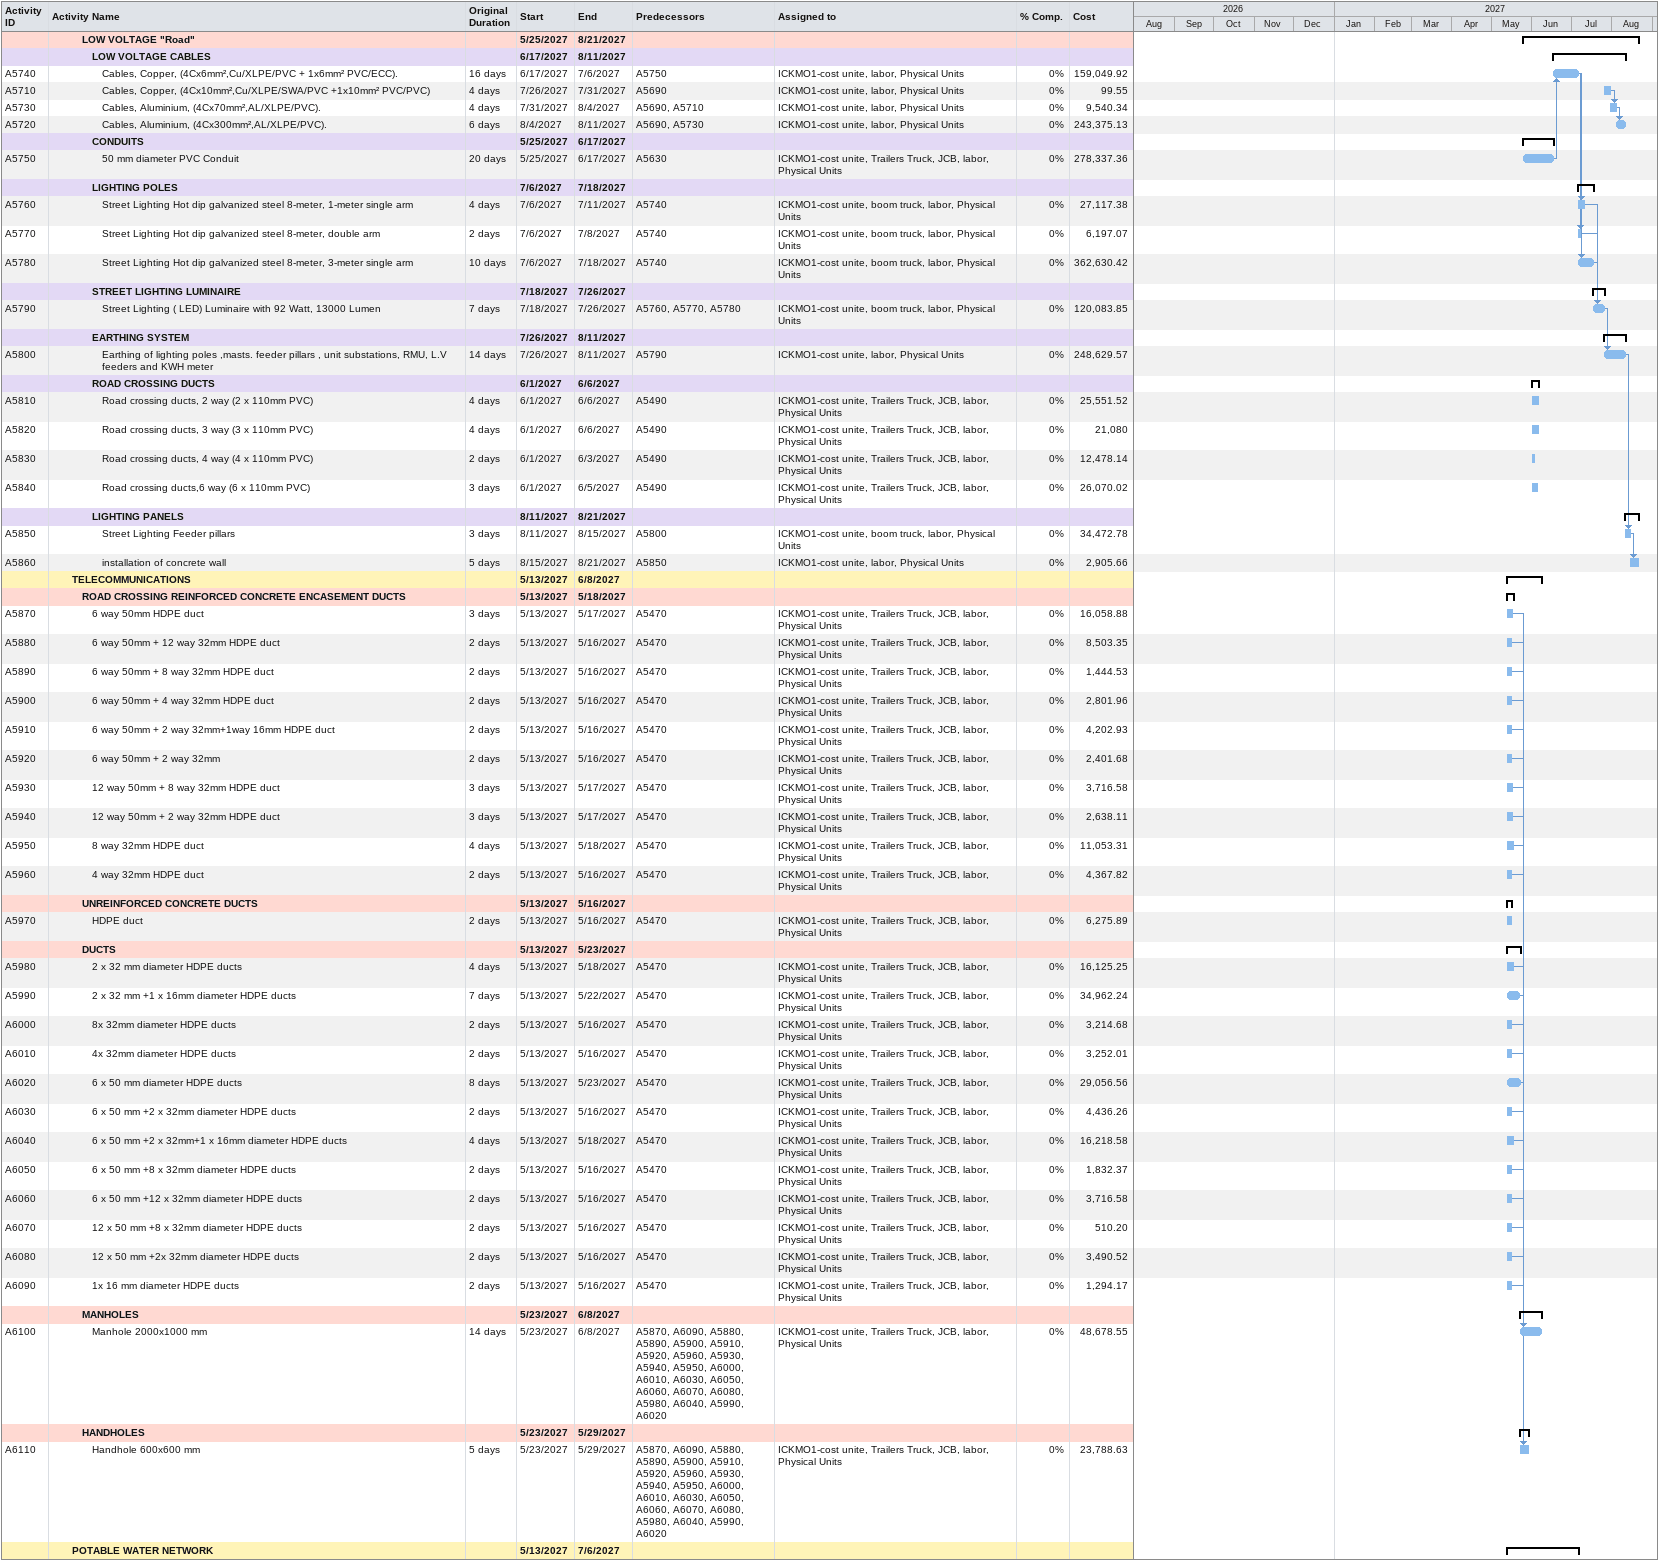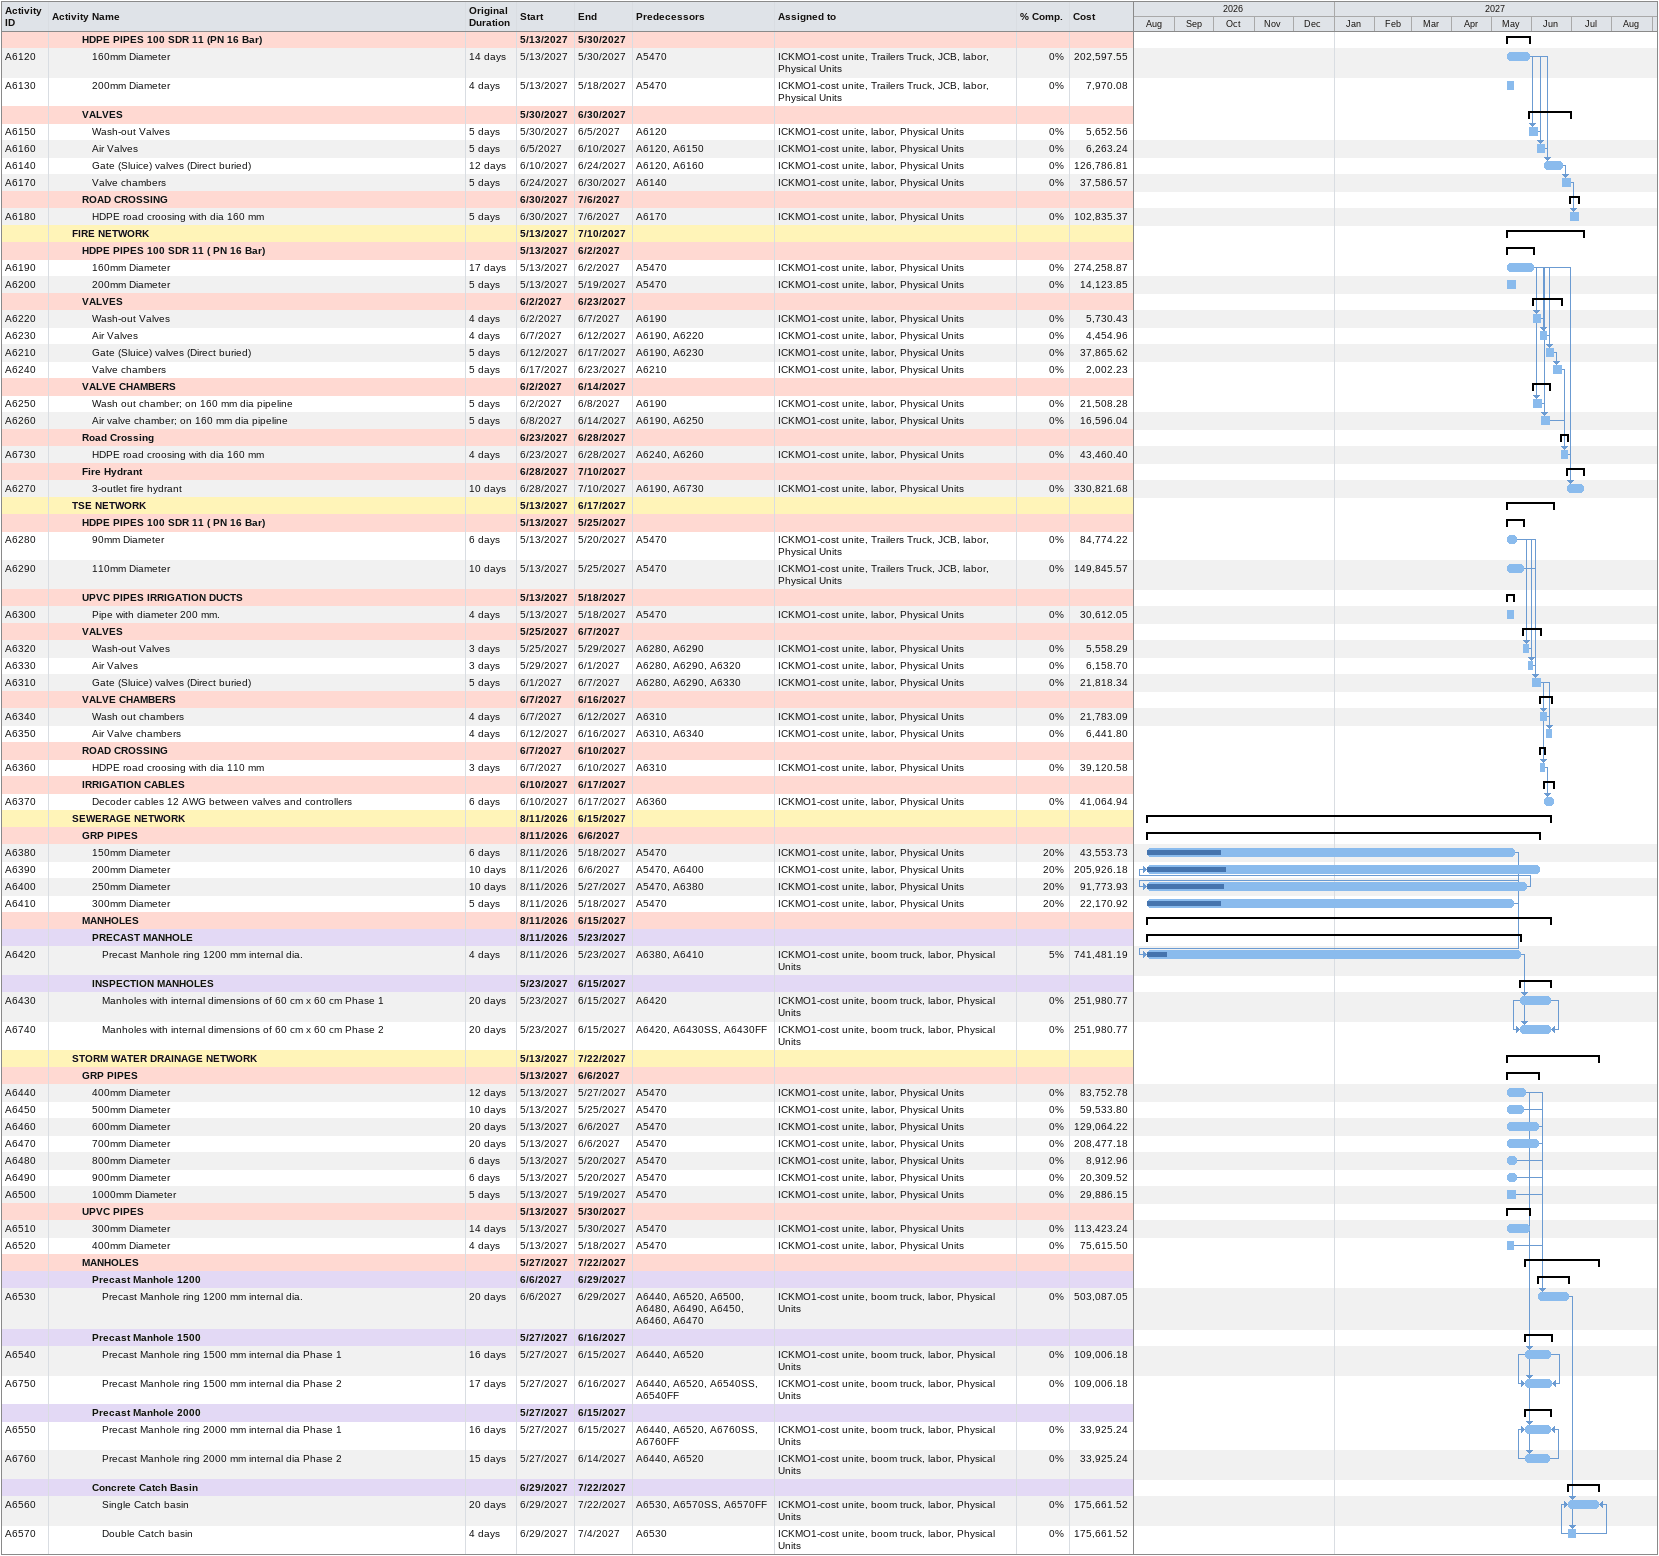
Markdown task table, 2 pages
| ID | Level | Task | Original duration | Start | Finish | Predecessors | Resources | % complete | Cost |
|---|---|---|---|---|---|---|---|---|---|
|  | 4 | **LOW VOLTAGE "Road"** |  | 2027-05-25 | 2027-08-21 |  |  |  |  |
|  | 5 | **LOW VOLTAGE CABLES** |  | 2027-06-17 | 2027-08-11 |  |  |  |  |
| A5740 | 6 | Cables, Copper, (4Cx6mm²,Cu/XLPE/PVC + 1x6mm² PVC/ECC). | 16d | 2027-06-17 | 2027-07-06 | A5750 | ICKMO1-cost unite, labor, Physical Units | 0 | 159049.92 |
| A5710 | 6 | Cables, Copper, (4Cx10mm²,Cu/XLPE/SWA/PVC +1x10mm² PVC/PVC) | 4d | 2027-07-26 | 2027-07-31 | A5690 | ICKMO1-cost unite, labor, Physical Units | 0 | 99.55 |
| A5730 | 6 | Cables, Aluminium, (4Cx70mm²,AL/XLPE/PVC). | 4d | 2027-07-31 | 2027-08-04 | A5690, A5710 | ICKMO1-cost unite, labor, Physical Units | 0 | 9540.34 |
| A5720 | 6 | Cables, Aluminium, (4Cx300mm²,AL/XLPE/PVC). | 6d | 2027-08-04 | 2027-08-11 | A5690, A5730 | ICKMO1-cost unite, labor, Physical Units | 0 | 243375.13 |
|  | 5 | **CONDUITS** |  | 2027-05-25 | 2027-06-17 |  |  |  |  |
| A5750 | 6 | 50 mm diameter PVC Conduit | 20d | 2027-05-25 | 2027-06-17 | A5630 | ICKMO1-cost unite, Trailers Truck, JCB, labor, Physical Units | 0 | 278337.36 |
|  | 5 | **LIGHTING POLES** |  | 2027-07-06 | 2027-07-18 |  |  |  |  |
| A5760 | 6 | Street Lighting Hot dip galvanized steel 8-meter, 1-meter single arm | 4d | 2027-07-06 | 2027-07-11 | A5740 | ICKMO1-cost unite, boom truck, labor, Physical Units | 0 | 27117.38 |
| A5770 | 6 | Street Lighting Hot dip galvanized steel 8-meter, double arm | 2d | 2027-07-06 | 2027-07-08 | A5740 | ICKMO1-cost unite, boom truck, labor, Physical Units | 0 | 6197.07 |
| A5780 | 6 | Street Lighting Hot dip galvanized steel 8-meter, 3-meter single arm | 10d | 2027-07-06 | 2027-07-18 | A5740 | ICKMO1-cost unite, boom truck, labor, Physical Units | 0 | 362630.42 |
|  | 5 | **STREET LIGHTING LUMINAIRE** |  | 2027-07-18 | 2027-07-26 |  |  |  |  |
| A5790 | 6 | Street Lighting ( LED) Luminaire with 92 Watt, 13000 Lumen | 7d | 2027-07-18 | 2027-07-26 | A5760, A5770, A5780 | ICKMO1-cost unite, boom truck, labor, Physical Units | 0 | 120083.85 |
|  | 5 | **EARTHING SYSTEM** |  | 2027-07-26 | 2027-08-11 |  |  |  |  |
| A5800 | 6 | Earthing of lighting poles ,masts. feeder pillars , unit substations, RMU, L.V feeders and KWH meter | 14d | 2027-07-26 | 2027-08-11 | A5790 | ICKMO1-cost unite, labor, Physical Units | 0 | 248629.57 |
|  | 5 | **ROAD CROSSING DUCTS** |  | 2027-06-01 | 2027-06-06 |  |  |  |  |
| A5810 | 6 | Road crossing ducts, 2 way (2 x 110mm PVC) | 4d | 2027-06-01 | 2027-06-06 | A5490 | ICKMO1-cost unite, Trailers Truck, JCB, labor, Physical Units | 0 | 25551.52 |
| A5820 | 6 | Road crossing ducts, 3 way (3 x 110mm PVC) | 4d | 2027-06-01 | 2027-06-06 | A5490 | ICKMO1-cost unite, Trailers Truck, JCB, labor, Physical Units | 0 | 21080 |
| A5830 | 6 | Road crossing ducts, 4 way (4 x 110mm PVC) | 2d | 2027-06-01 | 2027-06-03 | A5490 | ICKMO1-cost unite, Trailers Truck, JCB, labor, Physical Units | 0 | 12478.14 |
| A5840 | 6 | Road crossing ducts,6 way (6 x 110mm PVC) | 3d | 2027-06-01 | 2027-06-05 | A5490 | ICKMO1-cost unite, Trailers Truck, JCB, labor, Physical Units | 0 | 26070.02 |
|  | 5 | **LIGHTING PANELS** |  | 2027-08-11 | 2027-08-21 |  |  |  |  |
| A5850 | 6 | Street Lighting Feeder pillars | 3d | 2027-08-11 | 2027-08-15 | A5800 | ICKMO1-cost unite, boom truck, labor, Physical Units | 0 | 34472.78 |
| A5860 | 6 | installation of concrete wall | 5d | 2027-08-15 | 2027-08-21 | A5850 | ICKMO1-cost unite, labor, Physical Units | 0 | 2905.66 |
|  | 3 | **TELECOMMUNICATIONS** |  | 2027-05-13 | 2027-06-08 |  |  |  |  |
|  | 4 | **ROAD CROSSING REINFORCED CONCRETE ENCASEMENT DUCTS** |  | 2027-05-13 | 2027-05-18 |  |  |  |  |
| A5870 | 5 | 6 way 50mm HDPE duct | 3d | 2027-05-13 | 2027-05-17 | A5470 | ICKMO1-cost unite, Trailers Truck, JCB, labor, Physical Units | 0 | 16058.88 |
| A5880 | 5 | 6 way 50mm + 12 way 32mm HDPE duct | 2d | 2027-05-13 | 2027-05-16 | A5470 | ICKMO1-cost unite, Trailers Truck, JCB, labor, Physical Units | 0 | 8503.35 |
| A5890 | 5 | 6 way 50mm + 8 way 32mm HDPE duct | 2d | 2027-05-13 | 2027-05-16 | A5470 | ICKMO1-cost unite, Trailers Truck, JCB, labor, Physical Units | 0 | 1444.53 |
| A5900 | 5 | 6 way 50mm + 4 way 32mm HDPE duct | 2d | 2027-05-13 | 2027-05-16 | A5470 | ICKMO1-cost unite, Trailers Truck, JCB, labor, Physical Units | 0 | 2801.96 |
| A5910 | 5 | 6 way 50mm + 2 way 32mm+1way 16mm HDPE duct | 2d | 2027-05-13 | 2027-05-16 | A5470 | ICKMO1-cost unite, Trailers Truck, JCB, labor, Physical Units | 0 | 4202.93 |
| A5920 | 5 | 6 way 50mm + 2 way 32mm | 2d | 2027-05-13 | 2027-05-16 | A5470 | ICKMO1-cost unite, Trailers Truck, JCB, labor, Physical Units | 0 | 2401.68 |
| A5930 | 5 | 12 way 50mm + 8 way 32mm HDPE duct | 3d | 2027-05-13 | 2027-05-17 | A5470 | ICKMO1-cost unite, Trailers Truck, JCB, labor, Physical Units | 0 | 3716.58 |
| A5940 | 5 | 12 way 50mm + 2 way 32mm HDPE duct | 3d | 2027-05-13 | 2027-05-17 | A5470 | ICKMO1-cost unite, Trailers Truck, JCB, labor, Physical Units | 0 | 2638.11 |
| A5950 | 5 | 8 way 32mm HDPE duct | 4d | 2027-05-13 | 2027-05-18 | A5470 | ICKMO1-cost unite, Trailers Truck, JCB, labor, Physical Units | 0 | 11053.31 |
| A5960 | 5 | 4 way 32mm HDPE duct | 2d | 2027-05-13 | 2027-05-16 | A5470 | ICKMO1-cost unite, Trailers Truck, JCB, labor, Physical Units | 0 | 4367.82 |
|  | 4 | **UNREINFORCED CONCRETE DUCTS** |  | 2027-05-13 | 2027-05-16 |  |  |  |  |
| A5970 | 5 | HDPE duct | 2d | 2027-05-13 | 2027-05-16 | A5470 | ICKMO1-cost unite, Trailers Truck, JCB, labor, Physical Units | 0 | 6275.89 |
|  | 4 | **DUCTS** |  | 2027-05-13 | 2027-05-23 |  |  |  |  |
| A5980 | 5 | 2 x 32 mm diameter HDPE ducts | 4d | 2027-05-13 | 2027-05-18 | A5470 | ICKMO1-cost unite, Trailers Truck, JCB, labor, Physical Units | 0 | 16125.25 |
| A5990 | 5 | 2 x 32 mm +1 x 16mm diameter HDPE ducts | 7d | 2027-05-13 | 2027-05-22 | A5470 | ICKMO1-cost unite, Trailers Truck, JCB, labor, Physical Units | 0 | 34962.24 |
| A6000 | 5 | 8x 32mm diameter HDPE ducts | 2d | 2027-05-13 | 2027-05-16 | A5470 | ICKMO1-cost unite, Trailers Truck, JCB, labor, Physical Units | 0 | 3214.68 |
| A6010 | 5 | 4x 32mm diameter HDPE ducts | 2d | 2027-05-13 | 2027-05-16 | A5470 | ICKMO1-cost unite, Trailers Truck, JCB, labor, Physical Units | 0 | 3252.01 |
| A6020 | 5 | 6 x 50 mm diameter HDPE ducts | 8d | 2027-05-13 | 2027-05-23 | A5470 | ICKMO1-cost unite, Trailers Truck, JCB, labor, Physical Units | 0 | 29056.56 |
| A6030 | 5 | 6 x 50 mm +2 x 32mm diameter HDPE ducts | 2d | 2027-05-13 | 2027-05-16 | A5470 | ICKMO1-cost unite, Trailers Truck, JCB, labor, Physical Units | 0 | 4436.26 |
| A6040 | 5 | 6 x 50 mm +2 x 32mm+1 x 16mm diameter HDPE ducts | 4d | 2027-05-13 | 2027-05-18 | A5470 | ICKMO1-cost unite, Trailers Truck, JCB, labor, Physical Units | 0 | 16218.58 |
| A6050 | 5 | 6 x 50 mm +8 x 32mm diameter HDPE ducts | 2d | 2027-05-13 | 2027-05-16 | A5470 | ICKMO1-cost unite, Trailers Truck, JCB, labor, Physical Units | 0 | 1832.37 |
| A6060 | 5 | 6 x 50 mm +12 x 32mm diameter HDPE ducts | 2d | 2027-05-13 | 2027-05-16 | A5470 | ICKMO1-cost unite, Trailers Truck, JCB, labor, Physical Units | 0 | 3716.58 |
| A6070 | 5 | 12 x 50 mm +8 x 32mm diameter HDPE ducts | 2d | 2027-05-13 | 2027-05-16 | A5470 | ICKMO1-cost unite, Trailers Truck, JCB, labor, Physical Units | 0 | 510.20 |
| A6080 | 5 | 12 x 50 mm +2x 32mm diameter HDPE ducts | 2d | 2027-05-13 | 2027-05-16 | A5470 | ICKMO1-cost unite, Trailers Truck, JCB, labor, Physical Units | 0 | 3490.52 |
| A6090 | 5 | 1x 16 mm diameter HDPE ducts | 2d | 2027-05-13 | 2027-05-16 | A5470 | ICKMO1-cost unite, Trailers Truck, JCB, labor, Physical Units | 0 | 1294.17 |
|  | 4 | **MANHOLES** |  | 2027-05-23 | 2027-06-08 |  |  |  |  |
| A6100 | 5 | Manhole 2000x1000 mm | 14d | 2027-05-23 | 2027-06-08 | A5870, A6090, A5880, A5890, A5900, A5910, A5920, A5960, A5930, A5940, A5950, A6000, A6010, A6030, A6050, A6060, A6070, A6080, A5980, A6040, A5990, A6020 | ICKMO1-cost unite, Trailers Truck, JCB, labor, Physical Units | 0 | 48678.55 |
|  | 4 | **HANDHOLES** |  | 2027-05-23 | 2027-05-29 |  |  |  |  |
| A6110 | 5 | Handhole 600x600 mm | 5d | 2027-05-23 | 2027-05-29 | A5870, A6090, A5880, A5890, A5900, A5910, A5920, A5960, A5930, A5940, A5950, A6000, A6010, A6030, A6050, A6060, A6070, A6080, A5980, A6040, A5990, A6020 | ICKMO1-cost unite, Trailers Truck, JCB, labor, Physical Units | 0 | 23788.63 |
|  | 3 | **POTABLE WATER NETWORK** |  | 2027-05-13 | 2027-07-06 |  |  |  |  |
|  | 4 | **HDPE PIPES 100 SDR 11 (PN 16 Bar)** |  | 2027-05-13 | 2027-05-30 |  |  |  |  |
| A6120 | 5 | 160mm Diameter | 14d | 2027-05-13 | 2027-05-30 | A5470 | ICKMO1-cost unite, Trailers Truck, JCB, labor, Physical Units | 0 | 202597.55 |
| A6130 | 5 | 200mm Diameter | 4d | 2027-05-13 | 2027-05-18 | A5470 | ICKMO1-cost unite, Trailers Truck, JCB, labor, Physical Units | 0 | 7970.08 |
|  | 4 | **VALVES** |  | 2027-05-30 | 2027-06-30 |  |  |  |  |
| A6150 | 5 | Wash-out Valves | 5d | 2027-05-30 | 2027-06-05 | A6120 | ICKMO1-cost unite, labor, Physical Units | 0 | 5652.56 |
| A6160 | 5 | Air Valves | 5d | 2027-06-05 | 2027-06-10 | A6120, A6150 | ICKMO1-cost unite, labor, Physical Units | 0 | 6263.24 |
| A6140 | 5 | Gate (Sluice) valves (Direct buried) | 12d | 2027-06-10 | 2027-06-24 | A6120, A6160 | ICKMO1-cost unite, labor, Physical Units | 0 | 126786.81 |
| A6170 | 5 | Valve chambers | 5d | 2027-06-24 | 2027-06-30 | A6140 | ICKMO1-cost unite, labor, Physical Units | 0 | 37586.57 |
|  | 4 | **ROAD CROSSING** |  | 2027-06-30 | 2027-07-06 |  |  |  |  |
| A6180 | 5 | HDPE road croosing with dia 160 mm | 5d | 2027-06-30 | 2027-07-06 | A6170 | ICKMO1-cost unite, labor, Physical Units | 0 | 102835.37 |
|  | 3 | **FIRE NETWORK** |  | 2027-05-13 | 2027-07-10 |  |  |  |  |
|  | 4 | **HDPE PIPES 100 SDR 11 ( PN 16 Bar)** |  | 2027-05-13 | 2027-06-02 |  |  |  |  |
| A6190 | 5 | 160mm Diameter | 17d | 2027-05-13 | 2027-06-02 | A5470 | ICKMO1-cost unite, labor, Physical Units | 0 | 274258.87 |
| A6200 | 5 | 200mm Diameter | 5d | 2027-05-13 | 2027-05-19 | A5470 | ICKMO1-cost unite, labor, Physical Units | 0 | 14123.85 |
|  | 4 | **VALVES** |  | 2027-06-02 | 2027-06-23 |  |  |  |  |
| A6220 | 5 | Wash-out Valves | 4d | 2027-06-02 | 2027-06-07 | A6190 | ICKMO1-cost unite, labor, Physical Units | 0 | 5730.43 |
| A6230 | 5 | Air Valves | 4d | 2027-06-07 | 2027-06-12 | A6190, A6220 | ICKMO1-cost unite, labor, Physical Units | 0 | 4454.96 |
| A6210 | 5 | Gate (Sluice) valves (Direct buried) | 5d | 2027-06-12 | 2027-06-17 | A6190, A6230 | ICKMO1-cost unite, labor, Physical Units | 0 | 37865.62 |
| A6240 | 5 | Valve chambers | 5d | 2027-06-17 | 2027-06-23 | A6210 | ICKMO1-cost unite, labor, Physical Units | 0 | 2002.23 |
|  | 4 | **VALVE CHAMBERS** |  | 2027-06-02 | 2027-06-14 |  |  |  |  |
| A6250 | 5 | Wash out chamber; on 160 mm dia pipeline | 5d | 2027-06-02 | 2027-06-08 | A6190 | ICKMO1-cost unite, labor, Physical Units | 0 | 21508.28 |
| A6260 | 5 | Air valve chamber; on 160 mm dia pipeline | 5d | 2027-06-08 | 2027-06-14 | A6190, A6250 | ICKMO1-cost unite, labor, Physical Units | 0 | 16596.04 |
|  | 4 | **Road Crossing** |  | 2027-06-23 | 2027-06-28 |  |  |  |  |
| A6730 | 5 | HDPE road croosing with dia 160 mm | 4d | 2027-06-23 | 2027-06-28 | A6240, A6260 | ICKMO1-cost unite, labor, Physical Units | 0 | 43460.40 |
|  | 4 | **Fire Hydrant** |  | 2027-06-28 | 2027-07-10 |  |  |  |  |
| A6270 | 5 | 3-outlet fire hydrant | 10d | 2027-06-28 | 2027-07-10 | A6190, A6730 | ICKMO1-cost unite, labor, Physical Units | 0 | 330821.68 |
|  | 3 | **TSE NETWORK** |  | 2027-05-13 | 2027-06-17 |  |  |  |  |
|  | 4 | **HDPE PIPES 100 SDR 11 ( PN 16 Bar)** |  | 2027-05-13 | 2027-05-25 |  |  |  |  |
| A6280 | 5 | 90mm Diameter | 6d | 2027-05-13 | 2027-05-20 | A5470 | ICKMO1-cost unite, Trailers Truck, JCB, labor, Physical Units | 0 | 84774.22 |
| A6290 | 5 | 110mm Diameter | 10d | 2027-05-13 | 2027-05-25 | A5470 | ICKMO1-cost unite, Trailers Truck, JCB, labor, Physical Units | 0 | 149845.57 |
|  | 4 | **UPVC PIPES IRRIGATION DUCTS** |  | 2027-05-13 | 2027-05-18 |  |  |  |  |
| A6300 | 5 | Pipe with diameter 200 mm. | 4d | 2027-05-13 | 2027-05-18 | A5470 | ICKMO1-cost unite, labor, Physical Units | 0 | 30612.05 |
|  | 4 | **VALVES** |  | 2027-05-25 | 2027-06-07 |  |  |  |  |
| A6320 | 5 | Wash-out Valves | 3d | 2027-05-25 | 2027-05-29 | A6280, A6290 | ICKMO1-cost unite, labor, Physical Units | 0 | 5558.29 |
| A6330 | 5 | Air Valves | 3d | 2027-05-29 | 2027-06-01 | A6280, A6290, A6320 | ICKMO1-cost unite, labor, Physical Units | 0 | 6158.70 |
| A6310 | 5 | Gate (Sluice) valves (Direct buried) | 5d | 2027-06-01 | 2027-06-07 | A6280, A6290, A6330 | ICKMO1-cost unite, labor, Physical Units | 0 | 21818.34 |
|  | 4 | **VALVE CHAMBERS** |  | 2027-06-07 | 2027-06-16 |  |  |  |  |
| A6340 | 5 | Wash out chambers | 4d | 2027-06-07 | 2027-06-12 | A6310 | ICKMO1-cost unite, labor, Physical Units | 0 | 21783.09 |
| A6350 | 5 | Air Valve chambers | 4d | 2027-06-12 | 2027-06-16 | A6310, A6340 | ICKMO1-cost unite, labor, Physical Units | 0 | 6441.80 |
|  | 4 | **ROAD CROSSING** |  | 2027-06-07 | 2027-06-10 |  |  |  |  |
| A6360 | 5 | HDPE road croosing with dia 110 mm | 3d | 2027-06-07 | 2027-06-10 | A6310 | ICKMO1-cost unite, labor, Physical Units | 0 | 39120.58 |
|  | 4 | **IRRIGATION CABLES** |  | 2027-06-10 | 2027-06-17 |  |  |  |  |
| A6370 | 5 | Decoder cables 12 AWG between valves and controllers | 6d | 2027-06-10 | 2027-06-17 | A6360 | ICKMO1-cost unite, labor, Physical Units | 0 | 41064.94 |
|  | 3 | **SEWERAGE NETWORK** |  | 2026-08-11 | 2027-06-15 |  |  |  |  |
|  | 4 | **GRP PIPES** |  | 2026-08-11 | 2027-06-06 |  |  |  |  |
| A6380 | 5 | 150mm Diameter | 6d | 2026-08-11 | 2027-05-18 | A5470 | ICKMO1-cost unite, labor, Physical Units | 20 | 43553.73 |
| A6390 | 5 | 200mm Diameter | 10d | 2026-08-11 | 2027-06-06 | A5470, A6400 | ICKMO1-cost unite, labor, Physical Units | 20 | 205926.18 |
| A6400 | 5 | 250mm Diameter | 10d | 2026-08-11 | 2027-05-27 | A5470, A6380 | ICKMO1-cost unite, labor, Physical Units | 20 | 91773.93 |
| A6410 | 5 | 300mm Diameter | 5d | 2026-08-11 | 2027-05-18 | A5470 | ICKMO1-cost unite, labor, Physical Units | 20 | 22170.92 |
|  | 4 | **MANHOLES** |  | 2026-08-11 | 2027-06-15 |  |  |  |  |
|  | 5 | **PRECAST MANHOLE** |  | 2026-08-11 | 2027-05-23 |  |  |  |  |
| A6420 | 6 | Precast Manhole ring 1200 mm internal dia. | 4d | 2026-08-11 | 2027-05-23 | A6380, A6410 | ICKMO1-cost unite, boom truck, labor, Physical Units | 5 | 741481.19 |
|  | 5 | **INSPECTION MANHOLES** |  | 2027-05-23 | 2027-06-15 |  |  |  |  |
| A6430 | 6 | Manholes with internal dimensions of 60 cm x 60 cm Phase 1 | 20d | 2027-05-23 | 2027-06-15 | A6420 | ICKMO1-cost unite, boom truck, labor, Physical Units | 0 | 251980.77 |
| A6740 | 6 | Manholes with internal dimensions of 60 cm x 60 cm Phase 2 | 20d | 2027-05-23 | 2027-06-15 | A6420, A6430SS, A6430FF | ICKMO1-cost unite, boom truck, labor, Physical Units | 0 | 251980.77 |
|  | 3 | **STORM WATER DRAINAGE NETWORK** |  | 2027-05-13 | 2027-07-22 |  |  |  |  |
|  | 4 | **GRP PIPES** |  | 2027-05-13 | 2027-06-06 |  |  |  |  |
| A6440 | 5 | 400mm Diameter | 12d | 2027-05-13 | 2027-05-27 | A5470 | ICKMO1-cost unite, labor, Physical Units | 0 | 83752.78 |
| A6450 | 5 | 500mm Diameter | 10d | 2027-05-13 | 2027-05-25 | A5470 | ICKMO1-cost unite, labor, Physical Units | 0 | 59533.80 |
| A6460 | 5 | 600mm Diameter | 20d | 2027-05-13 | 2027-06-06 | A5470 | ICKMO1-cost unite, labor, Physical Units | 0 | 129064.22 |
| A6470 | 5 | 700mm Diameter | 20d | 2027-05-13 | 2027-06-06 | A5470 | ICKMO1-cost unite, labor, Physical Units | 0 | 208477.18 |
| A6480 | 5 | 800mm Diameter | 6d | 2027-05-13 | 2027-05-20 | A5470 | ICKMO1-cost unite, labor, Physical Units | 0 | 8912.96 |
| A6490 | 5 | 900mm Diameter | 6d | 2027-05-13 | 2027-05-20 | A5470 | ICKMO1-cost unite, labor, Physical Units | 0 | 20309.52 |
| A6500 | 5 | 1000mm Diameter | 5d | 2027-05-13 | 2027-05-19 | A5470 | ICKMO1-cost unite, labor, Physical Units | 0 | 29886.15 |
|  | 4 | **UPVC PIPES** |  | 2027-05-13 | 2027-05-30 |  |  |  |  |
| A6510 | 5 | 300mm Diameter | 14d | 2027-05-13 | 2027-05-30 | A5470 | ICKMO1-cost unite, labor, Physical Units | 0 | 113423.24 |
| A6520 | 5 | 400mm Diameter | 4d | 2027-05-13 | 2027-05-18 | A5470 | ICKMO1-cost unite, labor, Physical Units | 0 | 75615.50 |
|  | 4 | **MANHOLES** |  | 2027-05-27 | 2027-07-22 |  |  |  |  |
|  | 5 | **Precast Manhole 1200** |  | 2027-06-06 | 2027-06-29 |  |  |  |  |
| A6530 | 6 | Precast Manhole ring 1200 mm internal dia. | 20d | 2027-06-06 | 2027-06-29 | A6440, A6520, A6500, A6480, A6490, A6450, A6460, A6470 | ICKMO1-cost unite, boom truck, labor, Physical Units | 0 | 503087.05 |
|  | 5 | **Precast Manhole 1500** |  | 2027-05-27 | 2027-06-16 |  |  |  |  |
| A6540 | 6 | Precast Manhole ring 1500 mm internal dia Phase 1 | 16d | 2027-05-27 | 2027-06-15 | A6440, A6520 | ICKMO1-cost unite, boom truck, labor, Physical Units | 0 | 109006.18 |
| A6750 | 6 | Precast Manhole ring 1500 mm internal dia Phase 2 | 17d | 2027-05-27 | 2027-06-16 | A6440, A6520, A6540SS, A6540FF | ICKMO1-cost unite, boom truck, labor, Physical Units | 0 | 109006.18 |
|  | 5 | **Precast Manhole 2000** |  | 2027-05-27 | 2027-06-15 |  |  |  |  |
| A6550 | 6 | Precast Manhole ring 2000 mm internal dia Phase 1 | 16d | 2027-05-27 | 2027-06-15 | A6440, A6520, A6760SS, A6760FF | ICKMO1-cost unite, boom truck, labor, Physical Units | 0 | 33925.24 |
| A6760 | 6 | Precast Manhole ring 2000 mm internal dia Phase 2 | 15d | 2027-05-27 | 2027-06-14 | A6440, A6520 | ICKMO1-cost unite, boom truck, labor, Physical Units | 0 | 33925.24 |
|  | 5 | **Concrete Catch Basin** |  | 2027-06-29 | 2027-07-22 |  |  |  |  |
| A6560 | 6 | Single Catch basin | 20d | 2027-06-29 | 2027-07-22 | A6530, A6570SS, A6570FF | ICKMO1-cost unite, boom truck, labor, Physical Units | 0 | 175661.52 |
| A6570 | 6 | Double Catch basin | 4d | 2027-06-29 | 2027-07-04 | A6530 | ICKMO1-cost unite, boom truck, labor, Physical Units | 0 | 175661.52 |
